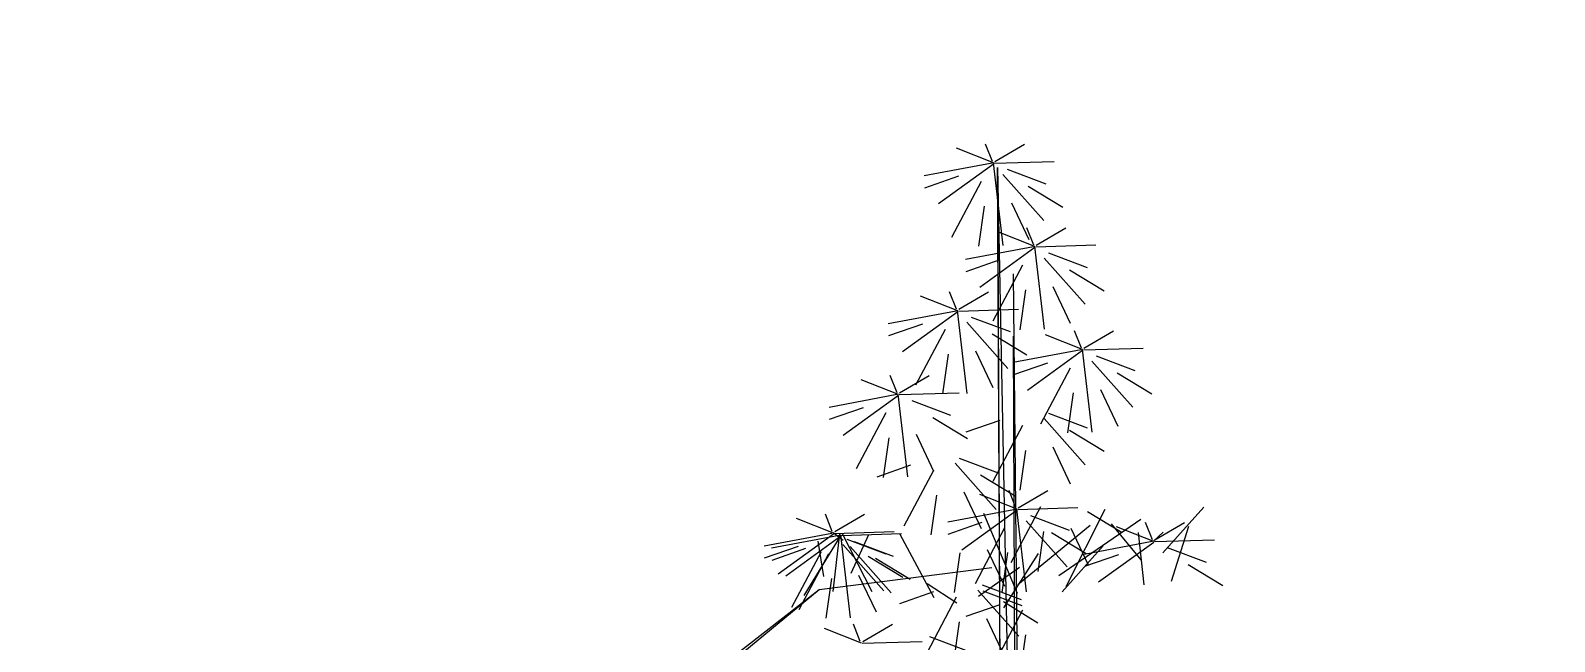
# Model space of a CAD drawing. Header units: metres. Extents: x 563371 to 571261, y 2062953 to 2068466.
# Drawn here: x 568885.74 to 568890.9, y 2065879.73 to 2065881.8 of the extents above; entities that cross this region are included whole.
import ezdxf

# ---------------------------------------------------------------- set-up
doc = ezdxf.new("R2010")
doc.units = ezdxf.units.M
doc.linetypes.add('ACAD_ISO10W100', pattern=[18.5, 12, -3, 0.5, -3])
for name, color, linetype in [('1-CAY XANH', 7, 'CONTINUOUS'), ('ghichieudai', 7, 'CONTINUOUS'), ('MATCATDUONG', 8, 'CONTINUOUS'), ('TimDg', 222, 'CONTINUOUS')]:
    doc.layers.add(name, color=color, linetype=linetype)

# ---------------------------------------------------------------- blocks, each defined once
blk = doc.blocks.new('ca')
at = {"layer": '1-CAY XANH', "color": 3}
for p, q in [((0.68, 65.045), (0.234, 65.306)), ((0.698, 65.022), (1.256, 65.243)), ((0.717, 65.045), (0.819, 65.306)), ((0.687, 65.018), (-0.216, 65.046)), ((0.641, 64.954), (0.546, 46.012)), ((0.555, 63.779), (0.701, 65.026)), ((0.641, 64.954), (0.641, 64.954)), ((0.641, 64.954), (0.641, 64.954)), ((0.698, 65.006), (1.529, 64.406)), ((0.722, 65.018), (1.742, 64.827)), ((0.496, 64.928), (-0.089, 64.708)), ((0.559, 64.85), (-0.058, 64.154)), ((0.886, 64.742), (1.331, 63.901)), ((1.229, 64.821), (1.74, 64.643)), ((0.177, 64.675), (-0.343, 64.358)), ((0.431, 64.421), (0.169, 63.868)), ((0.842, 64.37), (0.927, 63.771)), ((0.057, 63.787), (-0.39, 64.047)), ((0.094, 63.787), (0.196, 64.047)), ((0.075, 63.763), (0.633, 63.984)), ((0.064, 63.76), (-0.839, 63.788)), ((-0.127, 63.67), (-0.713, 63.449)), ((-0.064, 63.591), (-0.681, 62.895)), ((-0.068, 62.521), (0.078, 63.767)), ((0.075, 63.748), (0.906, 63.147)), ((0.099, 63.76), (1.119, 63.568)), ((0.606, 63.563), (1.117, 63.385)), ((-0.446, 63.416), (-0.966, 63.099)), ((0.263, 63.484), (0.708, 62.642)), ((-0.192, 63.163), (-0.454, 62.609)), ((0.218, 63.111), (0.304, 62.512)), ((1.221, 62.821), (0.774, 63.081)), ((1.239, 62.797), (1.797, 63.018)), ((1.258, 62.821), (1.36, 63.081)), ((1.228, 62.793), (0.325, 62.821)), ((1.037, 62.703), (0.451, 62.483)), ((1.096, 61.554), (1.242, 62.801)), ((1.239, 62.781), (2.07, 62.181)), ((1.263, 62.793), (2.283, 62.602)), ((-0.66, 62.236), (-1.107, 62.496)), ((-0.642, 62.212), (-0.084, 62.433)), ((-0.623, 62.236), (-0.521, 62.496)), ((0.718, 62.45), (0.198, 62.133)), ((1.099, 62.625), (0.482, 61.929)), ((1.427, 62.517), (1.872, 61.676)), ((1.77, 62.596), (2.281, 62.418)), ((-0.653, 62.209), (-1.556, 62.236)), ((-0.785, 60.97), (-0.639, 62.216)), ((-0.642, 62.197), (0.189, 61.596)), ((-0.618, 62.209), (0.402, 62.017)), ((0.972, 62.196), (0.71, 61.643)), ((-0.844, 62.118), (-1.43, 61.898)), ((-0.782, 62.04), (-1.399, 61.344)), ((-0.111, 62.011), (0.4, 61.834)), ((1.382, 62.145), (1.468, 61.546)), ((-1.163, 61.865), (-1.683, 61.548)), ((-0.454, 61.933), (-0.009, 61.091)), ((2.114, 61.562), (1.668, 61.822)), ((2.132, 61.538), (2.691, 61.76)), ((2.151, 61.562), (2.253, 61.822)), ((-0.909, 61.612), (-1.172, 61.058)), ((-0.499, 61.56), (-0.413, 60.961)), ((2.121, 61.535), (1.218, 61.563)), ((1.989, 60.296), (2.135, 61.542)), ((2.132, 61.523), (2.964, 60.922)), ((2.156, 61.535), (3.176, 61.343)), ((1.931, 61.445), (1.345, 61.224)), ((2.664, 61.338), (3.174, 61.16)), ((-0.127, 61.254), (-0.713, 61.034)), ((-0.064, 61.176), (-0.681, 60.48)), ((0.263, 61.068), (0.708, 60.227)), ((0.606, 61.147), (1.117, 60.969)), ((1.611, 61.191), (1.091, 60.875)), ((2.321, 61.259), (2.765, 60.417)), ((-0.446, 61), (-0.966, 60.684)), ((1.865, 60.938), (1.603, 60.384)), ((2.276, 60.886), (2.362, 60.287)), ((-0.192, 60.747), (-0.454, 60.194)), ((0.218, 60.696), (0.304, 60.096)), ((1.214, 60.58), (0.628, 60.36)), ((1.276, 60.502), (0.659, 59.806)), ((1.603, 60.394), (2.048, 59.553)), ((1.947, 60.473), (2.457, 60.295)), ((0.894, 60.327), (0.374, 60.01)), ((0.327, 59.833), (-0.119, 60.093)), ((0.345, 59.809), (0.904, 60.03)), ((0.364, 59.833), (0.466, 60.093)), ((1.148, 60.073), (0.886, 59.52)), ((1.559, 60.022), (1.645, 59.423)), ((-1.852, 59.154), (-2.469, 59.841)), ((-0.716, 59.777), (-1.236, 59.461)), ((-0.397, 58.648), (-0.983, 59.811)), ((0.334, 59.806), (-0.569, 59.834)), ((0.144, 59.716), (-0.442, 59.495)), ((-0.007, 59.845), (0.438, 59.004)), ((0.202, 58.567), (0.348, 59.813)), ((0.336, 58.541), (0.846, 59.746)), ((0.345, 59.794), (1.177, 59.193)), ((0.369, 59.806), (1.389, 59.614)), ((3.09, 59.474), (2.644, 59.735)), ((3.108, 59.451), (3.666, 59.672)), ((3.127, 59.474), (3.229, 59.735)), ((-1.979, 58.726), (-2.241, 59.555)), ((-1.73, 59.35), (-2.177, 59.61)), ((-1.855, 59.467), (-1.709, 59.33)), ((-1.712, 59.326), (-1.154, 59.547)), ((-1.693, 59.35), (-1.591, 59.61)), ((-1.569, 58.674), (-1.483, 59.458)), ((-1.524, 59.047), (-1.079, 59.588)), ((-0.284, 58.812), (-1.519, 59.658)), ((0.334, 58.675), (-0.757, 59.569)), ((-0.463, 59.524), (-0.725, 58.971)), ((-0.176, 59.462), (-0.696, 59.145)), ((0.206, 59.637), (-0.411, 58.941)), ((-0.052, 59.473), (0.034, 58.873)), ((0.534, 59.53), (0.978, 58.688)), ((0.877, 59.609), (1.387, 59.431)), ((2.986, 59.415), (2.083, 59.443)), ((3.097, 59.447), (2.194, 59.475)), ((2.979, 59.443), (2.532, 58.571)), ((2.965, 59.34), (3.111, 59.455)), ((3.016, 59.443), (3.118, 58.571)), ((3.108, 59.435), (3.94, 58.835)), ((3.132, 59.447), (4.152, 59.255)), ((-1.723, 59.323), (-2.626, 59.351)), ((-1.914, 59.232), (-2.5, 59.012)), ((-1.712, 59.311), (-0.881, 58.71)), ((-1.688, 59.323), (-0.668, 59.131)), ((-0.335, 58.569), (-0.952, 59.257)), ((0.795, 59.206), (0.533, 58.653)), ((1.594, 58.475), (2.104, 59.428)), ((2.795, 59.325), (2.209, 59.105)), ((2.857, 59.247), (2.24, 58.551)), ((2.907, 59.357), (2.321, 59.137)), ((2.969, 59.279), (2.352, 58.583)), ((2.841, 58.85), (2.579, 59.428)), ((2.854, 58.176), (3, 59.423)), ((2.997, 59.419), (3.555, 58.509)), ((2.997, 59.403), (3.828, 58.803)), ((3.021, 59.415), (4.041, 59.224)), ((3.252, 58.799), (3.338, 59.331)), ((3.528, 59.218), (4.039, 59.04)), ((3.64, 59.25), (4.15, 59.072)), ((-2.233, 58.979), (-2.753, 58.662)), ((-1.181, 59.125), (-0.67, 58.948)), ((0.542, 58.328), (0.022, 59.143)), ((0.489, 59.157), (0.575, 58.558)), ((1.206, 59.155), (1.292, 58.555)), ((2.476, 59.072), (1.956, 58.755)), ((3.185, 59.139), (3.63, 58.298)), ((3.296, 59.171), (3.741, 58.33)), ((0.923, 58.503), (0.306, 58.939)), ((2.73, 58.818), (2.468, 58.265)), ((3.14, 58.767), (3.226, 58.168)), ((0.861, 58.582), (0.275, 58.361)), ((0.871, 58.672), (0.285, 58.452)), ((0.933, 58.594), (0.316, 57.898)), ((1.251, 58.396), (1.696, 58.686)), ((1.604, 58.565), (2.114, 58.387)), ((0.551, 58.419), (0.031, 58.102)), ((0.262, 58.292), (0.706, 57.451)), ((0.605, 58.371), (1.115, 58.193)), ((1.261, 58.486), (1.705, 57.645)), ((0.805, 58.165), (0.543, 57.612)), ((1.216, 58.114), (1.302, 57.514)), ((2.668, 57.82), (2.221, 58.08)), ((2.705, 57.82), (2.807, 58.08)), ((0.217, 57.92), (0.303, 57.321)), ((1.665, 57.896), (1.079, 57.676)), ((2.686, 57.796), (3.244, 58.017)), ((2.675, 57.793), (1.772, 57.821))]:
    blk.add_line(p, q, dxfattribs=at)
at = {"layer": '1-CAY XANH', "color": 17}
for p, q in [((0.641, 64.954), (-0.644, 0.027)), ((0.305, 0.047), (0.641, 64.954)), ((0.405, 63.355), (-0.261, 0)), ((0.405, 62.413), (0.148, 0)), ((2.587, 59.104), (2.067, 58.787)), ((0.723, 58.926), (3.326, 58.595)), ((3.326, 58.595), (7.066, 55.521)), ((3.326, 58.595), (5.247, 57.099))]:
    blk.add_line(p, q, dxfattribs=at)

msp = doc.modelspace()

# ---------------------------------------------------------------- linework, layer by layer
at = {"layer": 'TimDg', "linetype": 'ACAD_ISO10W100', "ltscale": 0.75}
msp.add_lwpolyline([(569408.6619, 2066103.8401), (569093.3072, 2065942.9118, -0.046747), (569058.6316, 2065929.1248), (568564.1792, 2065784.2572), (568255.9035, 2065693.9367)], format="xyb", dxfattribs=at)

# ---------------------------------------------------------------- next in the draw order: wipeouts: each hides what was drawn before it
msp.add_wipeout([(568538.5548, 2065837.1158), (569134.3908, 2065836.3611), (569086.2233, 2065956.1498), (568779.0042, 2065956.6832), (568600.6017, 2065960.3155)]).dxf.layer = 'ghichieudai'

# ---------------------------------------------------------------- next in the draw order: block references
at = {"layer": 'MATCATDUONG', "color": 3, "linetype": 'Continuous', "extrusion": (3.31378e-12, 1.1371e-08, 1), "xscale": -0.2249999999767169, "yscale": 0.2250000000931323, "zscale": 0.2250000000000005}
msp.add_blockref('ca', (568889.1556, 2065866.7168, 0.0235), dxfattribs=at)

doc.saveas('drawing.dxf')
